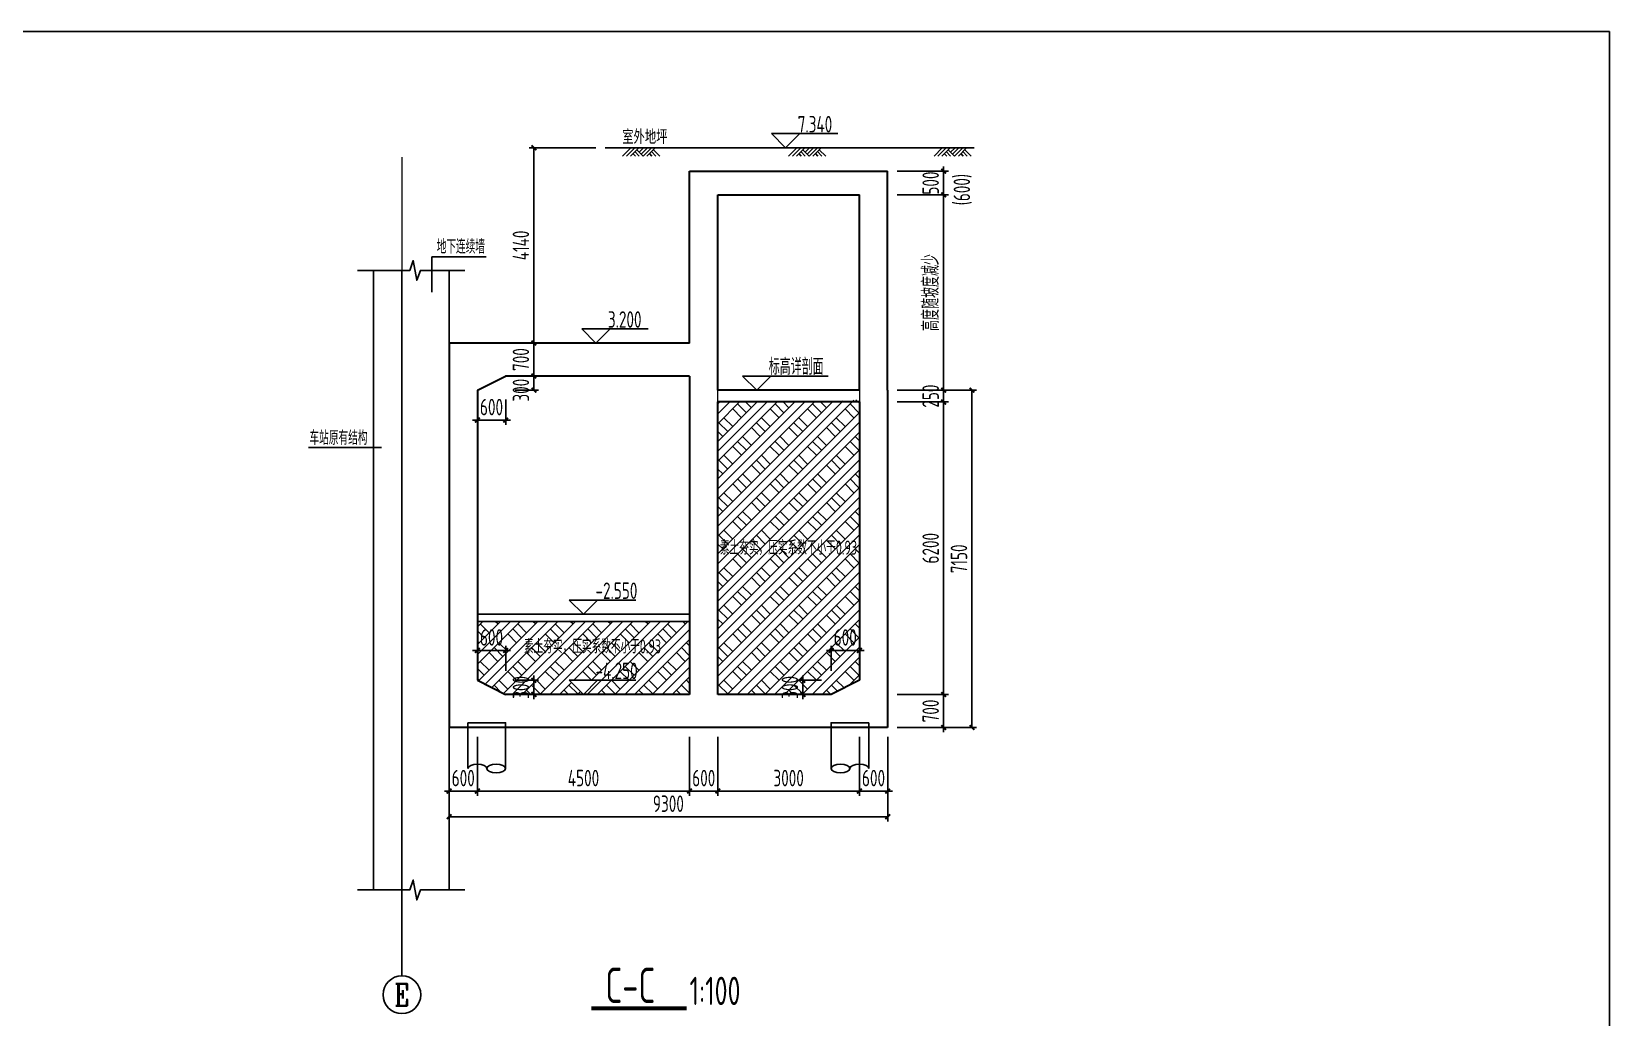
# Model space of a CAD drawing. Header units: millimetres. Extents: x -897614 to 191467, y -439928 to 101803.
# Drawn here: x -413381 to -379923, y -274222 to -253322 of the extents above; entities that cross this region are included whole.
import ezdxf
from ezdxf.enums import TextEntityAlignment as Align

# ---------------------------------------------------------------- set-up
doc = ezdxf.new("R2010")
doc.units = ezdxf.units.MM
doc.header["$LTSCALE"] = 1000
doc.linetypes.add('ACAD_ISO04W100', pattern=[30, 24, -3, 0, -3])
for name, color, linetype in [('AXIS', 3, 'Continuous'), ('DC', 7, 'Continuous'), ('DIM_ELEV', 3, 'Continuous'), ('DIM_LEAD', 3, 'Continuous'), ('DIM_SYMB', 3, 'Continuous'), ('DMX', 7, 'Continuous'), ('gps', 233, 'Continuous'), ('JG_TEXT', 7, 'Continuous'), ('PUB_TEXT', 7, 'Continuous'), ('ZH', 7, 'Continuous')]:
    doc.layers.add(name, color=color, linetype=linetype)
for name, color, linetype, lineweight in [('AXIS_TEXT', 7, 'Continuous', 18), ('DOTE', 8, 'ACAD_ISO04W100', 9), ('PUB_HATCH', 8, 'Continuous', 18), ('WALL', 6, 'Continuous', 30)]:
    doc.layers.add(name, color=color, linetype=linetype, lineweight=lineweight)
doc.layers.add('DY', color=1, linetype='Continuous', plot=False)
doc.styles.add('_TCH_AXIS', font='COMPLEX', dxfattribs={"bigfont": 'GBCBIG'})
doc.styles.add('COMPLEX', font='COMPLEX')
doc.styles.add('GPS', font='txt1.shx', dxfattribs={"width": 0.8, "bigfont": 'hztxt.shx'})
doc.styles.add('TSSD', font='tssdeng.shx', dxfattribs={"width": 0.7, "bigfont": 'tssdchn.shx'})
doc.dimstyles.new('TSD', dxfattribs={"dimtxt": 350, "dimasz": 100, "dimexe": 100, "dimexo": 200, "dimgap": 100, "dimtad": 1, "dimdec": 0, "dimzin": 0, "dimdsep": 46, "dimtxsty": 'TSSD', "dimblk": 'ARCHTICK', "dimcen": 0.09, "dimclrt": 7, "dimazin": 2, "dimtfac": 1, "dimtdec": 0, "dimtix": 1, "dimtmove": 2, "dimatfit": 3, "dimfxl": 0, "dimtolj": 1, "dimtzin": 0, "dimarcsym": 0})
pattern_1 = [(45, (-358587.8, -93809.03), (-397.394, 397.394), []), (45, (-358377.8, -93809.03), (-397.394, 397.394), []), (45, (-358167.8, -93809.03), (-397.394, 397.394), []), (135, (-358587.8, -93809.03), (-397.394, -397.394), [265, -297]), (135, (-358482.8, -93704.03), (-397.394, -397.394), [265, -297]), (135, (-358377.8, -93599.03), (-397.394, -397.394), [265, -297])]

# ---------------------------------------------------------------- blocks, each defined once
blk = doc.blocks.new('A$C28A31710')
at = {"color": 5}
for p, q in [((441, 11301, 0), (441, -1834, 0)), ((1041, 11301, 0), (1041, -1834, 0)), ((2041, 11301, 0), (2041, -1834, 0))]:
    blk.add_line(p, q, dxfattribs=at)
for points in [[(100, 11301), (1207, 11301), (1282, 11511), (1356, 11091), (1432, 11301), (2378, 11301)], [(100, -1834), (1207, -1834), (1282, -1624), (1356, -2044), (1432, -1834), (2378, -1834)]]:
    blk.add_lwpolyline(points, dxfattribs=at)
blk = doc.blocks.new('_ArchTick')
at = {"color": 0, "linetype": 'ByBlock', "const_width": 0.4}
blk.add_lwpolyline([(-0.5, -0.5), (0.5, 0.5)], dxfattribs=at)
blk = doc.blocks.new('*D1003')
at = {"layer": 'Defpoints', "color": 0, "transparency": 16777216}
for p in [(-404528, -268075), (-403928, -268075), (-403928, -269423)]:
    blk.add_point(p, dxfattribs=at)
at = {"layer": 'DIM_LEAD', "color": 0, "lineweight": -2, "transparency": 16777216}
for p, q in [((-404528, -268275), (-404528, -269523)), ((-403928, -268275), (-403928, -269523)), ((-404528, -269423), (-404628, -269423)), ((-404528, -269423), (-403928, -269423)), ((-403928, -269423), (-403828, -269423))]:
    blk.add_line(p, q, dxfattribs=at)
at = {"layer": 'DIM_LEAD', "color": 0, "lineweight": -2, "transparency": 16777216, "xscale": 100, "yscale": 100, "zscale": 100}
blk.add_blockref('_ArchTick', (-404528, -269423), dxfattribs=at)
at = {"layer": 'DIM_LEAD', "color": 0, "lineweight": -2, "transparency": 16777216, "xscale": 100, "yscale": 100, "zscale": 100, "rotation": 180}
blk.add_blockref('_ArchTick', (-403928, -269423), dxfattribs=at)
at = {"layer": 'DIM_LEAD', "color": 7, "transparency": 16777216, "insert": (-404228, -269148), "char_height": 350, "attachment_point": 5, "style": 'TSSD'}
blk.add_mtext('\\A1;600', dxfattribs=at)
blk = doc.blocks.new('*D1004')
at = {"layer": 'Defpoints', "color": 0, "transparency": 16777216}
for p in [(-403928, -268075), (-399428, -268075), (-399428, -269423)]:
    blk.add_point(p, dxfattribs=at)
at = {"layer": 'DIM_LEAD', "color": 0, "lineweight": -2, "transparency": 16777216}
for p, q in [((-403928, -268275), (-403928, -269523)), ((-399428, -268275), (-399428, -269523)), ((-403928, -269423), (-399428, -269423))]:
    blk.add_line(p, q, dxfattribs=at)
at = {"layer": 'DIM_LEAD', "color": 0, "lineweight": -2, "transparency": 16777216, "xscale": 100, "yscale": 100, "zscale": 100, "rotation": 180}
blk.add_blockref('_ArchTick', (-403928, -269423), dxfattribs=at)
at = {"layer": 'DIM_LEAD', "color": 0, "lineweight": -2, "transparency": 16777216, "xscale": 100, "yscale": 100, "zscale": 100}
blk.add_blockref('_ArchTick', (-399428, -269423), dxfattribs=at)
at = {"layer": 'DIM_LEAD', "color": 7, "transparency": 16777216, "insert": (-401678, -269148), "char_height": 350, "attachment_point": 5, "style": 'TSSD'}
blk.add_mtext('\\A1;4500', dxfattribs=at)
blk = doc.blocks.new('*D1005')
at = {"layer": 'Defpoints', "color": 0, "transparency": 16777216}
for p in [(-399428, -268075), (-398828, -268075), (-398828, -269423)]:
    blk.add_point(p, dxfattribs=at)
at = {"layer": 'DIM_LEAD', "color": 0, "lineweight": -2, "transparency": 16777216}
for p, q in [((-399428, -268275), (-399428, -269523)), ((-398828, -268275), (-398828, -269523)), ((-399428, -269423), (-399528, -269423)), ((-399428, -269423), (-398828, -269423)), ((-398828, -269423), (-398728, -269423))]:
    blk.add_line(p, q, dxfattribs=at)
at = {"layer": 'DIM_LEAD', "color": 0, "lineweight": -2, "transparency": 16777216, "xscale": 100, "yscale": 100, "zscale": 100}
blk.add_blockref('_ArchTick', (-399428, -269423), dxfattribs=at)
at = {"layer": 'DIM_LEAD', "color": 0, "lineweight": -2, "transparency": 16777216, "xscale": 100, "yscale": 100, "zscale": 100, "rotation": 180}
blk.add_blockref('_ArchTick', (-398828, -269423), dxfattribs=at)
at = {"layer": 'DIM_LEAD', "color": 7, "transparency": 16777216, "insert": (-399128, -269148), "char_height": 350, "attachment_point": 5, "style": 'TSSD'}
blk.add_mtext('\\A1;600', dxfattribs=at)
blk = doc.blocks.new('*D1006')
at = {"layer": 'Defpoints', "color": 0, "transparency": 16777216}
for p in [(-398828, -268075), (-395828, -268075, 0), (-395828, -269423)]:
    blk.add_point(p, dxfattribs=at)
at = {"layer": 'DIM_LEAD', "color": 0, "lineweight": -2, "transparency": 16777216}
for p, q in [((-398828, -268275), (-398828, -269523)), ((-395828, -268275), (-395828, -269523)), ((-398828, -269423), (-395828, -269423))]:
    blk.add_line(p, q, dxfattribs=at)
at = {"layer": 'DIM_LEAD', "color": 0, "lineweight": -2, "transparency": 16777216, "xscale": 100, "yscale": 100, "zscale": 100, "rotation": 180}
blk.add_blockref('_ArchTick', (-398828, -269423), dxfattribs=at)
at = {"layer": 'DIM_LEAD', "color": 0, "lineweight": -2, "transparency": 16777216, "xscale": 100, "yscale": 100, "zscale": 100}
blk.add_blockref('_ArchTick', (-395828, -269423), dxfattribs=at)
at = {"layer": 'DIM_LEAD', "color": 7, "transparency": 16777216, "insert": (-397328, -269148), "char_height": 350, "attachment_point": 5, "style": 'TSSD'}
blk.add_mtext('\\A1;3000', dxfattribs=at)
blk = doc.blocks.new('*D1007')
at = {"layer": 'Defpoints', "color": 0, "transparency": 16777216}
for p in [(-395828, -268075, 0), (-395228, -268075), (-395228, -269423)]:
    blk.add_point(p, dxfattribs=at)
at = {"layer": 'DIM_LEAD', "color": 0, "lineweight": -2, "transparency": 16777216}
for p, q in [((-395828, -268275), (-395828, -269523)), ((-395228, -268275), (-395228, -269523)), ((-395828, -269423), (-395928, -269423)), ((-395828, -269423), (-395228, -269423)), ((-395228, -269423), (-395128, -269423))]:
    blk.add_line(p, q, dxfattribs=at)
at = {"layer": 'DIM_LEAD', "color": 0, "lineweight": -2, "transparency": 16777216, "xscale": 100, "yscale": 100, "zscale": 100}
blk.add_blockref('_ArchTick', (-395828, -269423), dxfattribs=at)
at = {"layer": 'DIM_LEAD', "color": 0, "lineweight": -2, "transparency": 16777216, "xscale": 100, "yscale": 100, "zscale": 100, "rotation": 180}
blk.add_blockref('_ArchTick', (-395228, -269423), dxfattribs=at)
at = {"layer": 'DIM_LEAD', "color": 7, "transparency": 16777216, "insert": (-395528, -269148), "char_height": 350, "attachment_point": 5, "style": 'TSSD'}
blk.add_mtext('\\A1;600', dxfattribs=at)
blk = doc.blocks.new('*D1008')
at = {"layer": 'Defpoints', "color": 0, "transparency": 16777216}
for p in [(-395228, -267375), (-394041, -267375), (-395228, -268075)]:
    blk.add_point(p, dxfattribs=at)
at = {"layer": 'DIM_LEAD', "color": 0, "lineweight": -2, "transparency": 16777216}
for p, q in [((-394041, -267375), (-394041, -267275)), ((-395028, -267375), (-393941, -267375)), ((-394041, -268075), (-394041, -267375)), ((-395028, -268075), (-393941, -268075)), ((-394041, -268075), (-394041, -268175))]:
    blk.add_line(p, q, dxfattribs=at)
at = {"layer": 'DIM_LEAD', "color": 0, "lineweight": -2, "transparency": 16777216, "xscale": 100, "yscale": 100, "zscale": 100}
for p, rotation in [((-394041, -267375), 270), ((-394041, -268075), 90)]:
    blk.add_blockref('_ArchTick', p, dxfattribs=dict(at, rotation=rotation))
at = {"layer": 'DIM_LEAD', "color": 7, "transparency": 16777216, "insert": (-394316, -267725), "char_height": 350, "attachment_point": 5, "rotation": 90, "style": 'TSSD'}
blk.add_mtext('\\A1;700', dxfattribs=at)
blk = doc.blocks.new('*D1009')
at = {"layer": 'Defpoints', "color": 0, "transparency": 16777216}
for p in [(-395228, -261175, 0), (-394041, -261175), (-395228, -267375)]:
    blk.add_point(p, dxfattribs=at)
at = {"layer": 'DIM_LEAD', "color": 0, "lineweight": -2, "transparency": 16777216}
for p, q in [((-395028, -261175), (-393941, -261175)), ((-394041, -267375), (-394041, -261175)), ((-395028, -267375), (-393941, -267375))]:
    blk.add_line(p, q, dxfattribs=at)
at = {"layer": 'DIM_LEAD', "color": 0, "lineweight": -2, "transparency": 16777216, "xscale": 100, "yscale": 100, "zscale": 100}
for p, rotation in [((-394041, -261175), 90), ((-394041, -267375), 270)]:
    blk.add_blockref('_ArchTick', p, dxfattribs=dict(at, rotation=rotation))
at = {"layer": 'DIM_LEAD', "color": 7, "transparency": 16777216, "insert": (-394316, -264275), "char_height": 350, "attachment_point": 5, "rotation": 90, "style": 'TSSD'}
blk.add_mtext('\\A1;6200', dxfattribs=at)
blk = doc.blocks.new('*D1010')
at = {"layer": 'Defpoints', "color": 0, "transparency": 16777216}
for p in [(-395228, -260925), (-394041, -260925), (-395228, -261175, 0)]:
    blk.add_point(p, dxfattribs=at)
at = {"layer": 'DIM_LEAD', "color": 0, "lineweight": -2, "transparency": 16777216}
for p, q in [((-395028, -260925), (-393941, -260925)), ((-394041, -260925), (-394041, -260825)), ((-394041, -261175), (-394041, -260925)), ((-395028, -261175), (-393941, -261175)), ((-394041, -261175), (-394041, -261275))]:
    blk.add_line(p, q, dxfattribs=at)
at = {"layer": 'DIM_LEAD', "color": 0, "lineweight": -2, "transparency": 16777216, "xscale": 100, "yscale": 100, "zscale": 100}
for p, rotation in [((-394041, -260925), 270), ((-394041, -261175), 90)]:
    blk.add_blockref('_ArchTick', p, dxfattribs=dict(at, rotation=rotation))
at = {"layer": 'DIM_LEAD', "color": 7, "transparency": 16777216, "insert": (-394316, -261050), "char_height": 350, "attachment_point": 5, "rotation": 90, "style": 'TSSD'}
blk.add_mtext('\\A1;250', dxfattribs=at)
blk = doc.blocks.new('*D1011')
at = {"layer": 'Defpoints', "color": 0, "transparency": 16777216}
for p in [(-395228, -260925), (-395228, -268075), (-393441, -268075)]:
    blk.add_point(p, dxfattribs=at)
at = {"layer": 'DIM_LEAD', "color": 0, "lineweight": -2, "transparency": 16777216}
for p, q in [((-395028, -260925), (-393341, -260925)), ((-393441, -260925), (-393441, -268075)), ((-395028, -268075), (-393341, -268075))]:
    blk.add_line(p, q, dxfattribs=at)
at = {"layer": 'DIM_LEAD', "color": 0, "lineweight": -2, "transparency": 16777216, "xscale": 100, "yscale": 100, "zscale": 100}
for p, rotation in [((-393441, -260925), 90), ((-393441, -268075), 270)]:
    blk.add_blockref('_ArchTick', p, dxfattribs=dict(at, rotation=rotation))
at = {"layer": 'DIM_LEAD', "color": 7, "transparency": 16777216, "insert": (-393716, -264500), "char_height": 350, "attachment_point": 5, "rotation": 90, "style": 'TSSD'}
blk.add_mtext('\\A1;7150', dxfattribs=at)
blk = doc.blocks.new('*D1012')
at = {"layer": 'Defpoints', "color": 0, "transparency": 16777216}
for p in [(-403328, -260625), (-403328, -260925), (-402730, -260925)]:
    blk.add_point(p, dxfattribs=at)
at = {"layer": 'DIM_LEAD', "color": 0, "lineweight": -2, "transparency": 16777216}
for p, q in [((-403128, -260625), (-402630, -260625)), ((-402730, -260625), (-402730, -260925)), ((-403128, -260925), (-402630, -260925))]:
    blk.add_line(p, q, dxfattribs=at)
at = {"layer": 'DIM_LEAD', "color": 0, "lineweight": -2, "transparency": 16777216, "xscale": 100, "yscale": 100, "zscale": 100}
for p, rotation in [((-402730, -260625), 90), ((-402730, -260925), 270)]:
    blk.add_blockref('_ArchTick', p, dxfattribs=dict(at, rotation=rotation))
at = {"layer": 'DIM_LEAD', "color": 7, "transparency": 16777216, "insert": (-403005, -260925), "char_height": 350, "attachment_point": 5, "rotation": 90, "style": 'TSSD'}
blk.add_mtext('\\A1;300', dxfattribs=at)
blk = doc.blocks.new('*D1013')
at = {"layer": 'Defpoints', "color": 0, "transparency": 16777216}
for p in [(-403928, -260925, 0), (-403328, -260925), (-403928, -261558)]:
    blk.add_point(p, dxfattribs=at)
at = {"layer": 'DIM_LEAD', "color": 0, "lineweight": -2, "transparency": 16777216}
for p, q in [((-403928, -261125), (-403928, -261658)), ((-403328, -261125), (-403328, -261658)), ((-403928, -261558), (-404028, -261558)), ((-403328, -261558), (-403928, -261558)), ((-403328, -261558), (-403228, -261558))]:
    blk.add_line(p, q, dxfattribs=at)
at = {"layer": 'DIM_LEAD', "color": 0, "lineweight": -2, "transparency": 16777216, "xscale": 100, "yscale": 100, "zscale": 100}
blk.add_blockref('_ArchTick', (-403928, -261558), dxfattribs=at)
at = {"layer": 'DIM_LEAD', "color": 0, "lineweight": -2, "transparency": 16777216, "xscale": 100, "yscale": 100, "zscale": 100, "rotation": 180}
blk.add_blockref('_ArchTick', (-403328, -261558), dxfattribs=at)
at = {"layer": 'DIM_LEAD', "color": 7, "transparency": 16777216, "insert": (-403628, -261283), "char_height": 350, "attachment_point": 5, "style": 'TSSD'}
blk.add_mtext('\\A1;600', dxfattribs=at)
blk = doc.blocks.new('*D1014')
at = {"layer": 'Defpoints', "color": 0, "transparency": 16777216}
for p in [(-404528, -268075), (-395228, -268075), (-395228, -269966)]:
    blk.add_point(p, dxfattribs=at)
at = {"layer": 'DIM_LEAD', "color": 0, "lineweight": -2, "transparency": 16777216}
for p, q in [((-404528, -268275), (-404528, -270066)), ((-395228, -268275), (-395228, -270066)), ((-404528, -269966), (-395228, -269966))]:
    blk.add_line(p, q, dxfattribs=at)
at = {"layer": 'DIM_LEAD', "color": 0, "lineweight": -2, "transparency": 16777216, "xscale": 100, "yscale": 100, "zscale": 100, "rotation": 180}
blk.add_blockref('_ArchTick', (-404528, -269966), dxfattribs=at)
at = {"layer": 'DIM_LEAD', "color": 0, "lineweight": -2, "transparency": 16777216, "xscale": 100, "yscale": 100, "zscale": 100}
blk.add_blockref('_ArchTick', (-395228, -269966), dxfattribs=at)
at = {"layer": 'DIM_LEAD', "color": 7, "transparency": 16777216, "insert": (-399878, -269691), "char_height": 350, "attachment_point": 5, "style": 'TSSD'}
blk.add_mtext('\\A1;9300', dxfattribs=at)
blk = doc.blocks.new('*D1015')
at = {"layer": 'Defpoints', "color": 0, "transparency": 16777216}
for p in [(-395228, -256784), (-394041, -256784), (-395228, -260925, 0)]:
    blk.add_point(p, dxfattribs=at)
at = {"layer": 'DIM_LEAD', "color": 0, "lineweight": -2, "transparency": 16777216}
for p, q in [((-395028, -256784), (-393941, -256784)), ((-394041, -260925), (-394041, -256784)), ((-395028, -260925), (-393941, -260925))]:
    blk.add_line(p, q, dxfattribs=at)
at = {"layer": 'DIM_LEAD', "color": 0, "lineweight": -2, "transparency": 16777216, "xscale": 100, "yscale": 100, "zscale": 100}
for p, rotation in [((-394041, -256784), 90), ((-394041, -260925), 270)]:
    blk.add_blockref('_ArchTick', p, dxfattribs=dict(at, rotation=rotation))
at = {"layer": 'DIM_LEAD', "color": 7, "transparency": 16777216, "insert": (-394316, -258854), "char_height": 350, "attachment_point": 5, "rotation": 90, "style": 'TSSD'}
blk.add_mtext('\\A1;高度随坡度减少', dxfattribs=at)
blk = doc.blocks.new('*D1016')
at = {"layer": 'Defpoints', "color": 0, "transparency": 16777216}
for p in [(-395228, -256284), (-394041, -256284), (-395228, -256784)]:
    blk.add_point(p, dxfattribs=at)
at = {"layer": 'DIM_LEAD', "color": 0, "lineweight": -2, "transparency": 16777216}
for p, q in [((-395028, -256284), (-393941, -256284)), ((-394041, -256284), (-394041, -256184)), ((-394041, -256784), (-394041, -256284)), ((-395028, -256784), (-393941, -256784)), ((-394041, -256784), (-394041, -256884))]:
    blk.add_line(p, q, dxfattribs=at)
at = {"layer": 'DIM_LEAD', "color": 0, "lineweight": -2, "transparency": 16777216, "xscale": 100, "yscale": 100, "zscale": 100}
for p, rotation in [((-394041, -256284), 270), ((-394041, -256784), 90)]:
    blk.add_blockref('_ArchTick', p, dxfattribs=dict(at, rotation=rotation))
at = {"layer": 'DIM_LEAD', "color": 7, "transparency": 16777216, "insert": (-394316, -256534), "char_height": 350, "attachment_point": 5, "rotation": 90, "style": 'TSSD'}
blk.add_mtext('\\A1;500', dxfattribs=at)
blk = doc.blocks.new('*D1131')
at = {"layer": 'Defpoints', "color": 0, "transparency": 16777216}
for p in [(-403328, -259925, 0), (-402730, -259925), (-403328, -260625)]:
    blk.add_point(p, dxfattribs=at)
at = {"layer": 'DIM_LEAD', "color": 0, "lineweight": -2, "transparency": 16777216}
for p, q in [((-403128, -259925), (-402630, -259925)), ((-402730, -259925), (-402730, -259825)), ((-402730, -260625), (-402730, -259925)), ((-403128, -260625), (-402630, -260625)), ((-402730, -260625), (-402730, -260725))]:
    blk.add_line(p, q, dxfattribs=at)
at = {"layer": 'DIM_LEAD', "color": 0, "lineweight": -2, "transparency": 16777216, "xscale": 100, "yscale": 100, "zscale": 100}
for p, rotation in [((-402730, -259925), 270), ((-402730, -260625), 90)]:
    blk.add_blockref('_ArchTick', p, dxfattribs=dict(at, rotation=rotation))
at = {"layer": 'DIM_LEAD', "color": 7, "transparency": 16777216, "insert": (-403005, -260275), "char_height": 350, "attachment_point": 5, "rotation": 90, "style": 'TSSD'}
blk.add_mtext('\\A1;700', dxfattribs=at)
blk = doc.blocks.new('_axiso')
blk.add_circle((0, 0), 0.5)
at = {"layer": 'AXIS_TEXT', "style": 'COMPLEX', "width": 1.041667}
blk.add_attdef('A', text='', height=0.56, dxfattribs=at).set_placement((-0.25, -0.28), (0.25, -0.28), align=Align.FIT)
blk = doc.blocks.new('*D1726')
at = {"layer": 'Defpoints', "color": 0, "transparency": 16777216}
for p in [(-401216, -255785), (-402730, -259925), (-401216, -259925, 0)]:
    blk.add_point(p, dxfattribs=at)
at = {"layer": 'DIM_LEAD', "color": 0, "lineweight": -2, "transparency": 16777216}
for p, q in [((-401416, -255785), (-402830, -255785)), ((-402730, -255785), (-402730, -259925)), ((-401416, -259925), (-402830, -259925))]:
    blk.add_line(p, q, dxfattribs=at)
at = {"layer": 'DIM_LEAD', "color": 0, "lineweight": -2, "transparency": 16777216, "xscale": 100, "yscale": 100, "zscale": 100}
for p, rotation in [((-402730, -255785), 90), ((-402730, -259925), 270)]:
    blk.add_blockref('_ArchTick', p, dxfattribs=dict(at, rotation=rotation))
at = {"layer": 'DIM_LEAD', "color": 7, "transparency": 16777216, "insert": (-403005, -257855), "char_height": 350, "attachment_point": 5, "rotation": 90, "style": 'TSSD'}
blk.add_mtext('\\A1;4140', dxfattribs=at)
blk = doc.blocks.new('*D1792')
at = {"layer": 'Defpoints', "color": 0, "transparency": 16777216}
for p in [(-397027, -267075), (-396428, -267075), (-396428, -267375)]:
    blk.add_point(p, dxfattribs=at)
at = {"layer": 'DIM_LEAD', "color": 0, "lineweight": -2, "transparency": 16777216}
for p, q in [((-397027, -267075), (-397027, -266975)), ((-396628, -267075), (-397127, -267075)), ((-397027, -267375), (-397027, -267075)), ((-396628, -267375), (-397127, -267375)), ((-397027, -267375), (-397027, -267475))]:
    blk.add_line(p, q, dxfattribs=at)
at = {"layer": 'DIM_LEAD', "color": 0, "lineweight": -2, "transparency": 16777216, "xscale": 100, "yscale": 100, "zscale": 100}
for p, rotation in [((-397027, -267075), 270), ((-397027, -267375), 90)]:
    blk.add_blockref('_ArchTick', p, dxfattribs=dict(at, rotation=rotation))
at = {"layer": 'DIM_LEAD', "color": 7, "transparency": 16777216, "insert": (-397302, -267225), "char_height": 350, "attachment_point": 5, "rotation": 90, "style": 'TSSD'}
blk.add_mtext('\\A1;300', dxfattribs=at)
blk = doc.blocks.new('*D1793')
at = {"layer": 'Defpoints', "color": 0, "transparency": 16777216}
for p in [(-395828, -266441), (-396428, -267075), (-395828, -267075, 0)]:
    blk.add_point(p, dxfattribs=at)
at = {"layer": 'DIM_LEAD', "color": 0, "lineweight": -2, "transparency": 16777216}
for p, q in [((-396428, -266441), (-396528, -266441)), ((-396428, -266875), (-396428, -266341)), ((-396428, -266441), (-395828, -266441)), ((-395828, -266875), (-395828, -266341)), ((-395828, -266441), (-395728, -266441))]:
    blk.add_line(p, q, dxfattribs=at)
at = {"layer": 'DIM_LEAD', "color": 0, "lineweight": -2, "transparency": 16777216, "xscale": 100, "yscale": 100, "zscale": 100}
blk.add_blockref('_ArchTick', (-396428, -266441), dxfattribs=at)
at = {"layer": 'DIM_LEAD', "color": 0, "lineweight": -2, "transparency": 16777216, "xscale": 100, "yscale": 100, "zscale": 100, "rotation": 180}
blk.add_blockref('_ArchTick', (-395828, -266441), dxfattribs=at)
at = {"layer": 'DIM_LEAD', "color": 7, "transparency": 16777216, "insert": (-396128, -266166), "char_height": 350, "attachment_point": 5, "style": 'TSSD'}
blk.add_mtext('\\A1;600', dxfattribs=at)
blk = doc.blocks.new('*D1804')
at = {"layer": 'Defpoints', "color": 0, "transparency": 16777216}
for p in [(-403328, -267075), (-402730, -267075), (-403328, -267375)]:
    blk.add_point(p, dxfattribs=at)
at = {"layer": 'DIM_LEAD', "color": 0, "lineweight": -2, "transparency": 16777216}
for p, q in [((-402730, -267075), (-402730, -266975)), ((-403128, -267075), (-402630, -267075)), ((-402730, -267375), (-402730, -267075)), ((-403128, -267375), (-402630, -267375)), ((-402730, -267375), (-402730, -267475))]:
    blk.add_line(p, q, dxfattribs=at)
at = {"layer": 'DIM_LEAD', "color": 0, "lineweight": -2, "transparency": 16777216, "xscale": 100, "yscale": 100, "zscale": 100}
for p, rotation in [((-402730, -267075), 270), ((-402730, -267375), 90)]:
    blk.add_blockref('_ArchTick', p, dxfattribs=dict(at, rotation=rotation))
at = {"layer": 'DIM_LEAD', "color": 7, "transparency": 16777216, "insert": (-403005, -267225), "char_height": 350, "attachment_point": 5, "rotation": 90, "style": 'TSSD'}
blk.add_mtext('\\A1;300', dxfattribs=at)
blk = doc.blocks.new('*D1805')
at = {"layer": 'Defpoints', "color": 0, "transparency": 16777216}
for p in [(-403928, -266441), (-403928, -267075, 0), (-403328, -267075)]:
    blk.add_point(p, dxfattribs=at)
at = {"layer": 'DIM_LEAD', "color": 0, "lineweight": -2, "transparency": 16777216}
for p, q in [((-403928, -266441), (-404028, -266441)), ((-403928, -266875), (-403928, -266341)), ((-403328, -266441), (-403928, -266441)), ((-403328, -266875), (-403328, -266341)), ((-403328, -266441), (-403228, -266441))]:
    blk.add_line(p, q, dxfattribs=at)
at = {"layer": 'DIM_LEAD', "color": 0, "lineweight": -2, "transparency": 16777216, "xscale": 100, "yscale": 100, "zscale": 100}
blk.add_blockref('_ArchTick', (-403928, -266441), dxfattribs=at)
at = {"layer": 'DIM_LEAD', "color": 0, "lineweight": -2, "transparency": 16777216, "xscale": 100, "yscale": 100, "zscale": 100, "rotation": 180}
blk.add_blockref('_ArchTick', (-403328, -266441), dxfattribs=at)
at = {"layer": 'DIM_LEAD', "color": 7, "transparency": 16777216, "insert": (-403628, -266166), "char_height": 350, "attachment_point": 5, "style": 'TSSD'}
blk.add_mtext('\\A1;600', dxfattribs=at)
blk = doc.blocks.new('A$C182F2979')
at = {"layer": 'ZH'}
blk.add_lwpolyline([(800, 1064), (800, 964), (0, 964), (0, 1064)], close=True, dxfattribs=at)
blk.add_lwpolyline([(0, 94), (0, 964), (800, 964), (800, 94)], dxfattribs=at)
blk.add_ellipse((200, 94), major_axis=(-200, 0), ratio=0.468529, dxfattribs=at)
blk.add_ellipse((600, 94), major_axis=(-200, 0), ratio=0.468529, start_param=3.141593, end_param=6.283185, dxfattribs=at)

msp = doc.modelspace()

# ---------------------------------------------------------------- hatches: boundary and pattern name
at = {"layer": 'PUB_HATCH'}
h = msp.add_hatch(dxfattribs=at)
h.set_pattern_fill('夯实土壤', color=256, scale=100)
h.set_pattern_definition(pattern_1)
h.paths.add_polyline_path([(-396428.47766, -267374.92733), (-395828.47766, -267074.92733), (-395828.47766, -261124.92733), (-396428.47766, -261174.92733), (-398828.49897, -261174.92733), (-398828.49897, -267374.92733)])
h = msp.add_hatch(dxfattribs=at)
h.set_pattern_fill('夯实土壤', color=256, scale=100)
h.set_pattern_definition(pattern_1)
h.paths.add_polyline_path([(-403928.45618, -265824.92733), (-403928.4561, -267074.92733), (-403328.4561, -267374.92733), (-401678.47733, -267374.92733), (-401978.47733, -267074.92733), (-401378.47733, -267074.92733), (-401678.47733, -267374.92733), (-399428.49849, -267374.92733), (-399428.49849, -265824.92733)])

# ---------------------------------------------------------------- linework, layer by layer
at = {"layer": 'AXIS'}
msp.add_line((-405528.45618, -271520.55199, 0), (-405528.45618, -273340.40195, 0), dxfattribs=at)
at = {"layer": 'DC'}
for p, q in [((-399428.49849, -265674.92733, 0), (-403928.47766, -265674.92733, 0)), ((-399428.49849, -265824.92733, 0), (-403928.47766, -265824.92733, 0))]:
    msp.add_line(p, q, dxfattribs=at)
at = {"layer": 'DIM_ELEV'}
for p, q in [((-397391.47608, -255784.92733), (-397691.47608, -255484.92733)), ((-397691.47608, -255484.92733), (-396282.68366, -255484.92733)), ((-397391.47608, -255784.92733), (-397091.47608, -255484.92733)), ((-401415.85081, -259924.92733), (-401715.85081, -259624.92733)), ((-401715.85081, -259624.92733), (-400307.0584, -259624.92733)), ((-401415.85081, -259924.92733), (-401115.85081, -259624.92733)), ((-398005.31565, -260924.92733, 0), (-398305.31565, -260624.92733, 0)), ((-398305.31565, -260624.92733, 0), (-396488.44284, -260624.92733, 0)), ((-398005.31565, -260924.92733, 0), (-397705.31565, -260624.92733, 0)), ((-401678.48807, -265674.92733, 0), (-401978.48807, -265374.92733, 0)), ((-401978.48807, -265374.92733, 0), (-400569.69566, -265374.92733, 0)), ((-401678.48807, -265674.92733, 0), (-401378.48807, -265374.92733, 0)), ((-401678.47733, -267374.92733, 0), (-401978.47733, -267074.92733, 0)), ((-401978.47733, -267074.92733, 0), (-400569.68492, -267074.92733, 0)), ((-401678.47733, -267374.92733, 0), (-401378.47733, -267074.92733, 0))]:
    msp.add_line(p, q, dxfattribs=at)
at = {"layer": 'DIM_SYMB', "const_width": 80}
msp.add_lwpolyline([(-401511.37811, -274029.34384), (-399489.03165, -274029.344)], dxfattribs=at)
at = {"layer": 'DMX'}
msp.add_line((-393396.52168, -255784.92733), (-401215.85081, -255784.92733), dxfattribs=at)
at = {"layer": 'DOTE', "ltscale": 0.1}
msp.add_line((-405528.45618, -255986.04353, 0), (-405528.45618, -271728.2787, 0), dxfattribs=at)
at = {"layer": 'DY'}
msp.add_lwpolyline([(-439323.27949, -253321.88046), (-379923.27949, -253321.88046), (-379923.27949, -295321.88046), (-439323.27949, -295321.88046)], close=True, dxfattribs=at)
at = {"layer": 'gps'}
for p, q in [((-400847.882, -255960.89614), (-400671.91319, -255784.92733)), ((-400765.57501, -255960.89614), (-400589.6062, -255784.92733)), ((-400683.26802, -255960.89614), (-400507.29921, -255784.92733)), ((-400578.25138, -255960.89614), (-400630.7597, -255908.38782)), ((-400495.94439, -255960.89614), (-400589.6062, -255867.23432)), ((-400413.6374, -255960.89614), (-400548.45271, -255826.08083)), ((-400495.94439, -255878.58915), (-400402.28257, -255784.92733)), ((-400454.79089, -255919.74264), (-400319.97558, -255784.92733)), ((-400413.6374, -255960.89614), (-400237.66859, -255784.92733)), ((-400331.33041, -255960.89614), (-400155.3616, -255784.92733)), ((-400226.31376, -255960.89614), (-400278.82209, -255908.38782)), ((-400144.00678, -255960.89614), (-400237.66859, -255867.23432)), ((-400061.69979, -255960.89614), (-400196.5151, -255826.08083)), ((-397328.4785, -255960.89614), (-397152.50969, -255784.92733)), ((-397246.17151, -255960.89614), (-397070.2027, -255784.92733)), ((-397163.86452, -255960.89614), (-396987.89571, -255784.92733)), ((-397058.84787, -255960.89614), (-397111.35619, -255908.38782)), ((-396976.54088, -255960.89614), (-397070.2027, -255867.23432)), ((-396894.23389, -255960.89614), (-397029.04921, -255826.08083)), ((-396976.54088, -255878.58915), (-396882.87907, -255784.92733)), ((-396935.38739, -255919.74264), (-396800.57208, -255784.92733)), ((-396894.23389, -255960.89614), (-396718.26509, -255784.92733)), ((-396811.9269, -255960.89614), (-396635.9581, -255784.92733)), ((-396706.91026, -255960.89614), (-396759.41858, -255908.38782)), ((-396624.60327, -255960.89614), (-396718.26509, -255867.23432)), ((-396542.29628, -255960.89614), (-396677.11159, -255826.08083)), ((-394245.62854, -255960.89614), (-394069.65974, -255784.92733)), ((-394163.32155, -255960.89614), (-393987.35275, -255784.92733)), ((-394081.01456, -255960.89614), (-393905.04576, -255784.92733)), ((-393975.99792, -255960.89614), (-394028.50624, -255908.38782)), ((-393893.69093, -255960.89614), (-393987.35275, -255867.23432)), ((-393811.38394, -255960.89614), (-393946.19925, -255826.08083)), ((-393893.69093, -255878.58915), (-393800.02912, -255784.92733)), ((-393852.53744, -255919.74264), (-393717.72213, -255784.92733)), ((-393811.38394, -255960.89614), (-393635.41514, -255784.92733)), ((-393729.07695, -255960.89614), (-393553.10815, -255784.92733)), ((-393624.06031, -255960.89614), (-393676.56863, -255908.38782)), ((-393541.75332, -255960.89614), (-393635.41514, -255867.23432)), ((-393459.44633, -255960.89614), (-393594.26164, -255826.08083))]:
    msp.add_line(p, q, dxfattribs=at)
at = {"layer": 'JG_TEXT'}
for p, q in [((-403741.68183, -258096.74346), (-404892.79103, -258096.74346)), ((-404892.79103, -258096.74346), (-404892.79103, -258849.16912)), ((-407506.70926, -262140.71551), (-405959.6646, -262140.71551))]:
    msp.add_line(p, q, dxfattribs=at)
at = {"layer": 'PUB_HATCH'}
msp.add_lwpolyline([(-398828.49897, -260924.92733), (-395828.51051, -260924.92733), (-395828.48855, -261174.92733), (-395828.47766, -261174.92733), (-396428.47766, -261174.92733), (-398828.49897, -261174.92733)], close=True, dxfattribs=at)
at = {"layer": 'WALL'}
for p, q in [((-399428.49897, -259924.92733), (-399428.49897, -256284.03812)), ((-399428.49897, -256284.03812), (-395228.49953, -256284.03812)), ((-395228.49953, -260924.92733), (-395228.49953, -256284.03812)), ((-398828.49897, -260924.92733), (-398828.49897, -256784.03812)), ((-398828.49897, -256784.03812), (-395828.49953, -256784.03812)), ((-395828.49953, -260924.92733), (-395828.49953, -256784.03812)), ((-404528.45618, -259924.92733, 0), (-404528.45618, -268074.92733, 0)), ((-399428.49897, -259924.92733), (-404528.45618, -259924.92733, 0)), ((-403928.45618, -260924.92733, 0), (-403328.45618, -260624.92733, 0)), ((-399428.47701, -260624.92733, 0), (-403328.45618, -260624.92733, 0)), ((-399428.49849, -260624.92733), (-399428.49849, -267374.92733, 0)), ((-403928.45618, -260924.92733, 0), (-403928.45618, -267074.92729, 0)), ((-395828.49953, -260924.92733, 0), (-398828.49897, -260924.92733, 0)), ((-395228.47757, -260924.92733, 0), (-395228.47757, -268074.92733, 0)), ((-395828.47766, -261174.92733, 0), (-398828.49897, -261174.92733, 0)), ((-398828.49897, -267374.92733), (-398828.49897, -261174.92733)), ((-395828.47766, -261174.92733, 0), (-395828.47766, -267074.92733, 0)), ((-403928.45618, -267074.92729, 0), (-403328.4561, -267374.92733, 0)), ((-395828.47766, -267074.92733, 0), (-396428.47766, -267374.92733, 0)), ((-399428.49849, -267374.92733, 0), (-403328.4561, -267374.92733, 0)), ((-396428.47766, -267374.92733, 0), (-398828.49897, -267374.92733, 0)), ((-395228.47757, -268074.92733, 0), (-404528.45618, -268074.92733, 0))]:
    msp.add_line(p, q, dxfattribs=at)

# ---------------------------------------------------------------- block references
msp.add_blockref('A$C28A31710', (-406569.14723, -269686.34487, 0))
at = {"layer": 'AXIS'}
ref = msp.add_blockref('_axiso', (-405528.45618, -273740.40195, 0), dxfattribs=dict(at, xscale=800, yscale=800, zscale=800))
ref.add_attrib('A', 'E', dxfattribs={"layer": 'AXIS_TEXT', "ltscale": 10, "height": 465.94816, "style": '_TCH_AXIS', "width": 0.875}).set_placement((-405683.77224, -273973.37604, 0), (-405373.14013, -273973.37604, 0), align=Align.FIT)
at = {"layer": 'ZH', "xscale": -1}
msp.add_blockref('A$C182F2979', (-403328.47876, -269038.68372), dxfattribs=at)
at = {"layer": 'ZH'}
msp.add_blockref('A$C182F2979', (-396428.47828, -269038.68372), dxfattribs=at)

# ---------------------------------------------------------------- texts
at = {"layer": 'DIM_ELEV', "style": 'TSSD', "width": 0.7}
for s, p in [('7.340', (-397135.95069, -255460.83229)), ('3.200', (-401160.32543, -259600.83229)), ('标高详剖面', (-397749.79026, -260600.83229, 0)), ('-2.550', (-401422.96268, -265350.83229, 0)), ('-4.250', (-401422.95195, -267050.83229, 0))]:
    msp.add_text(s, height=350, dxfattribs=at).set_placement(p)
at = {"layer": 'DIM_LEAD', "color": 7, "style": 'TSSD', "width": 0.7}
msp.add_text('(600)', height=350, rotation=90, dxfattribs=at).set_placement((-393479.81919, -257004.87443))
at = {"layer": 'gps', "color": 7, "style": 'GPS', "width": 0.8}
msp.add_text('室外地坪', height=300, dxfattribs=at).set_placement((-400857.2346, -255705.33975))
at = {"layer": 'JG_TEXT', "style": 'TSSD', "width": 0.65}
for s, p in [('地下连续墙', (-404790.34337, -258030.16301)), ('车站原有结构', (-407487.025, -262083.88211)), ('素土夯实，压实系数不小于0.93', (-398783.94216, -264412.5631)), ('素土夯实，压实系数不小于0.93', (-402939.62777, -266506.81795))]:
    msp.add_text(s, height=300, dxfattribs=at).set_placement(p)
at = {"layer": 'PUB_TEXT', "style": 'TSSD', "width": 0.7}
for s, height, p in [('C-C', 750, (-401215.29664, -273916.19179)), ('1:100', 600, (-399428.97308, -273959.66182))]:
    msp.add_text(s, height=height, rotation=359.999999146, dxfattribs=at).set_placement(p)

# ---------------------------------------------------------------- dimensions: what is measured, and where the dimension line sits
at = {"layer": 'DIM_LEAD'}
for base, p1, p2, angle, picture, middle in [((-402730.42942, -259924.92733), (-401215.85081, -255784.92733), (-401215.85081, -259924.92733, 0), 90, '*D1726', (-403005.42942, -257854.92733)), ((-394041.4085, -256284.03812), (-395228.49953, -256784.03812), (-395228.49953, -256284.03812), 90, '*D1016', (-394316.4085, -256534.03812)), ((-402730.42942, -259924.92733), (-403328.47814, -260624.92733), (-403328.45618, -259924.92733, 0), 90, '*D1131', (-403005.42942, -260274.92733)), ((-403928.47814, -261558.49073), (-403328.47814, -260924.92733), (-403928.47814, -260924.92733, 0), 180, '*D1013', (-403628.47814, -261283.49073)), ((-394041.4085, -260924.92733), (-395228.49953, -261174.92733, 0), (-395228.49953, -260924.92733), 90, '*D1010', (-394316.4085, -261049.92733)), ((-393441.08148, -268074.92733), (-395228.49953, -260924.92733), (-395228.49953, -268074.92733), 90, '*D1011', (-393716.08148, -264499.92733)), ((-394041.4085, -261174.92733), (-395228.49953, -267374.92733), (-395228.49953, -261174.92733, 0), 90, '*D1009', (-394316.4085, -264274.92733)), ((-403928.4561, -266441.36394, 0), (-403328.4561, -267074.92733, 0), (-403928.4561, -267074.92733, 0), 180, '*D1805', (-403628.4561, -266166.36394, 0)), ((-402730.40739, -267074.92733, 0), (-403328.4561, -267374.92733, 0), (-403328.4561, -267074.92733, 0), 270, '*D1804', (-403005.40739, -267224.92733, 0)), ((-397026.52637, -267074.92733, 0), (-396428.47766, -267374.92733, 0), (-396428.47766, -267074.92733, 0), 270, '*D1792', (-397301.52637, -267224.92733, 0)), ((-394041.4085, -267374.92733), (-395228.49953, -268074.92733), (-395228.49953, -267374.92733), 90, '*D1008', (-394316.4085, -267724.92733))]:
    dim = msp.add_linear_dim(base=base, p1=p1, p2=p2, angle=angle, dimstyle='TSD', dxfattribs=at)
    dim.commit()
    dim.dimension.update_dxf_attribs({"geometry": picture, "text_midpoint": middle})
dim = msp.add_linear_dim(base=(-394041.4085, -256784.03812), p1=(-395228.47757, -260924.92733, 0), p2=(-395228.49953, -256784.03812), angle=90, text='高度随坡度减少', dimstyle='TSD', dxfattribs=at)
dim.commit()
dim.dimension.update_dxf_attribs({"geometry": '*D1015', "text_midpoint": (-394316.4085, -258854.48272)})
dim = msp.add_linear_dim(base=(-402730.42942, -260924.92733), p1=(-403328.47814, -260624.92733), p2=(-403328.47814, -260924.92733), angle=90, dimstyle='TSD', dxfattribs=at)
dim.commit()
dim.dimension.update_dxf_attribs({"geometry": '*D1012', "text_midpoint": (-403005.42942, -260924.92733), "dimtype": 160})
for base, p1, p2, picture, middle in [((-395828.47766, -266441.36394, 0), (-396428.47766, -267074.92733, 0), (-395828.47766, -267074.92733, 0), '*D1793', (-396128.47766, -266166.36394, 0)), ((-403928.47814, -269423.40912), (-404528.47814, -268074.92733), (-403928.47814, -268074.92733), '*D1003', (-404228.47814, -269148.40912)), ((-395228.47757, -269965.62513, 0), (-404528.45618, -268074.92733, 0), (-395228.47757, -268074.92733, 0), '*D1014', (-399878.46688, -269690.62513, 0)), ((-399428.49897, -269423.40912), (-403928.47814, -268074.92733), (-399428.49897, -268074.92733), '*D1004', (-401678.48855, -269148.40912)), ((-398828.49897, -269423.40912), (-399428.49897, -268074.92733), (-398828.49897, -268074.92733), '*D1005', (-399128.49897, -269148.40912)), ((-395828.49961, -269423.40912), (-398828.49897, -268074.92733), (-395828.49961, -268074.92733, 0), '*D1006', (-397328.49929, -269148.40912)), ((-395228.49953, -269423.40912), (-395828.49961, -268074.92733, 0), (-395228.49953, -268074.92733), '*D1007', (-395528.49957, -269148.40912))]:
    dim = msp.add_linear_dim(base=base, p1=p1, p2=p2, dimstyle='TSD', dxfattribs=at)
    dim.commit()
    dim.dimension.update_dxf_attribs({"geometry": picture, "text_midpoint": middle})

doc.saveas('drawing.dxf')
